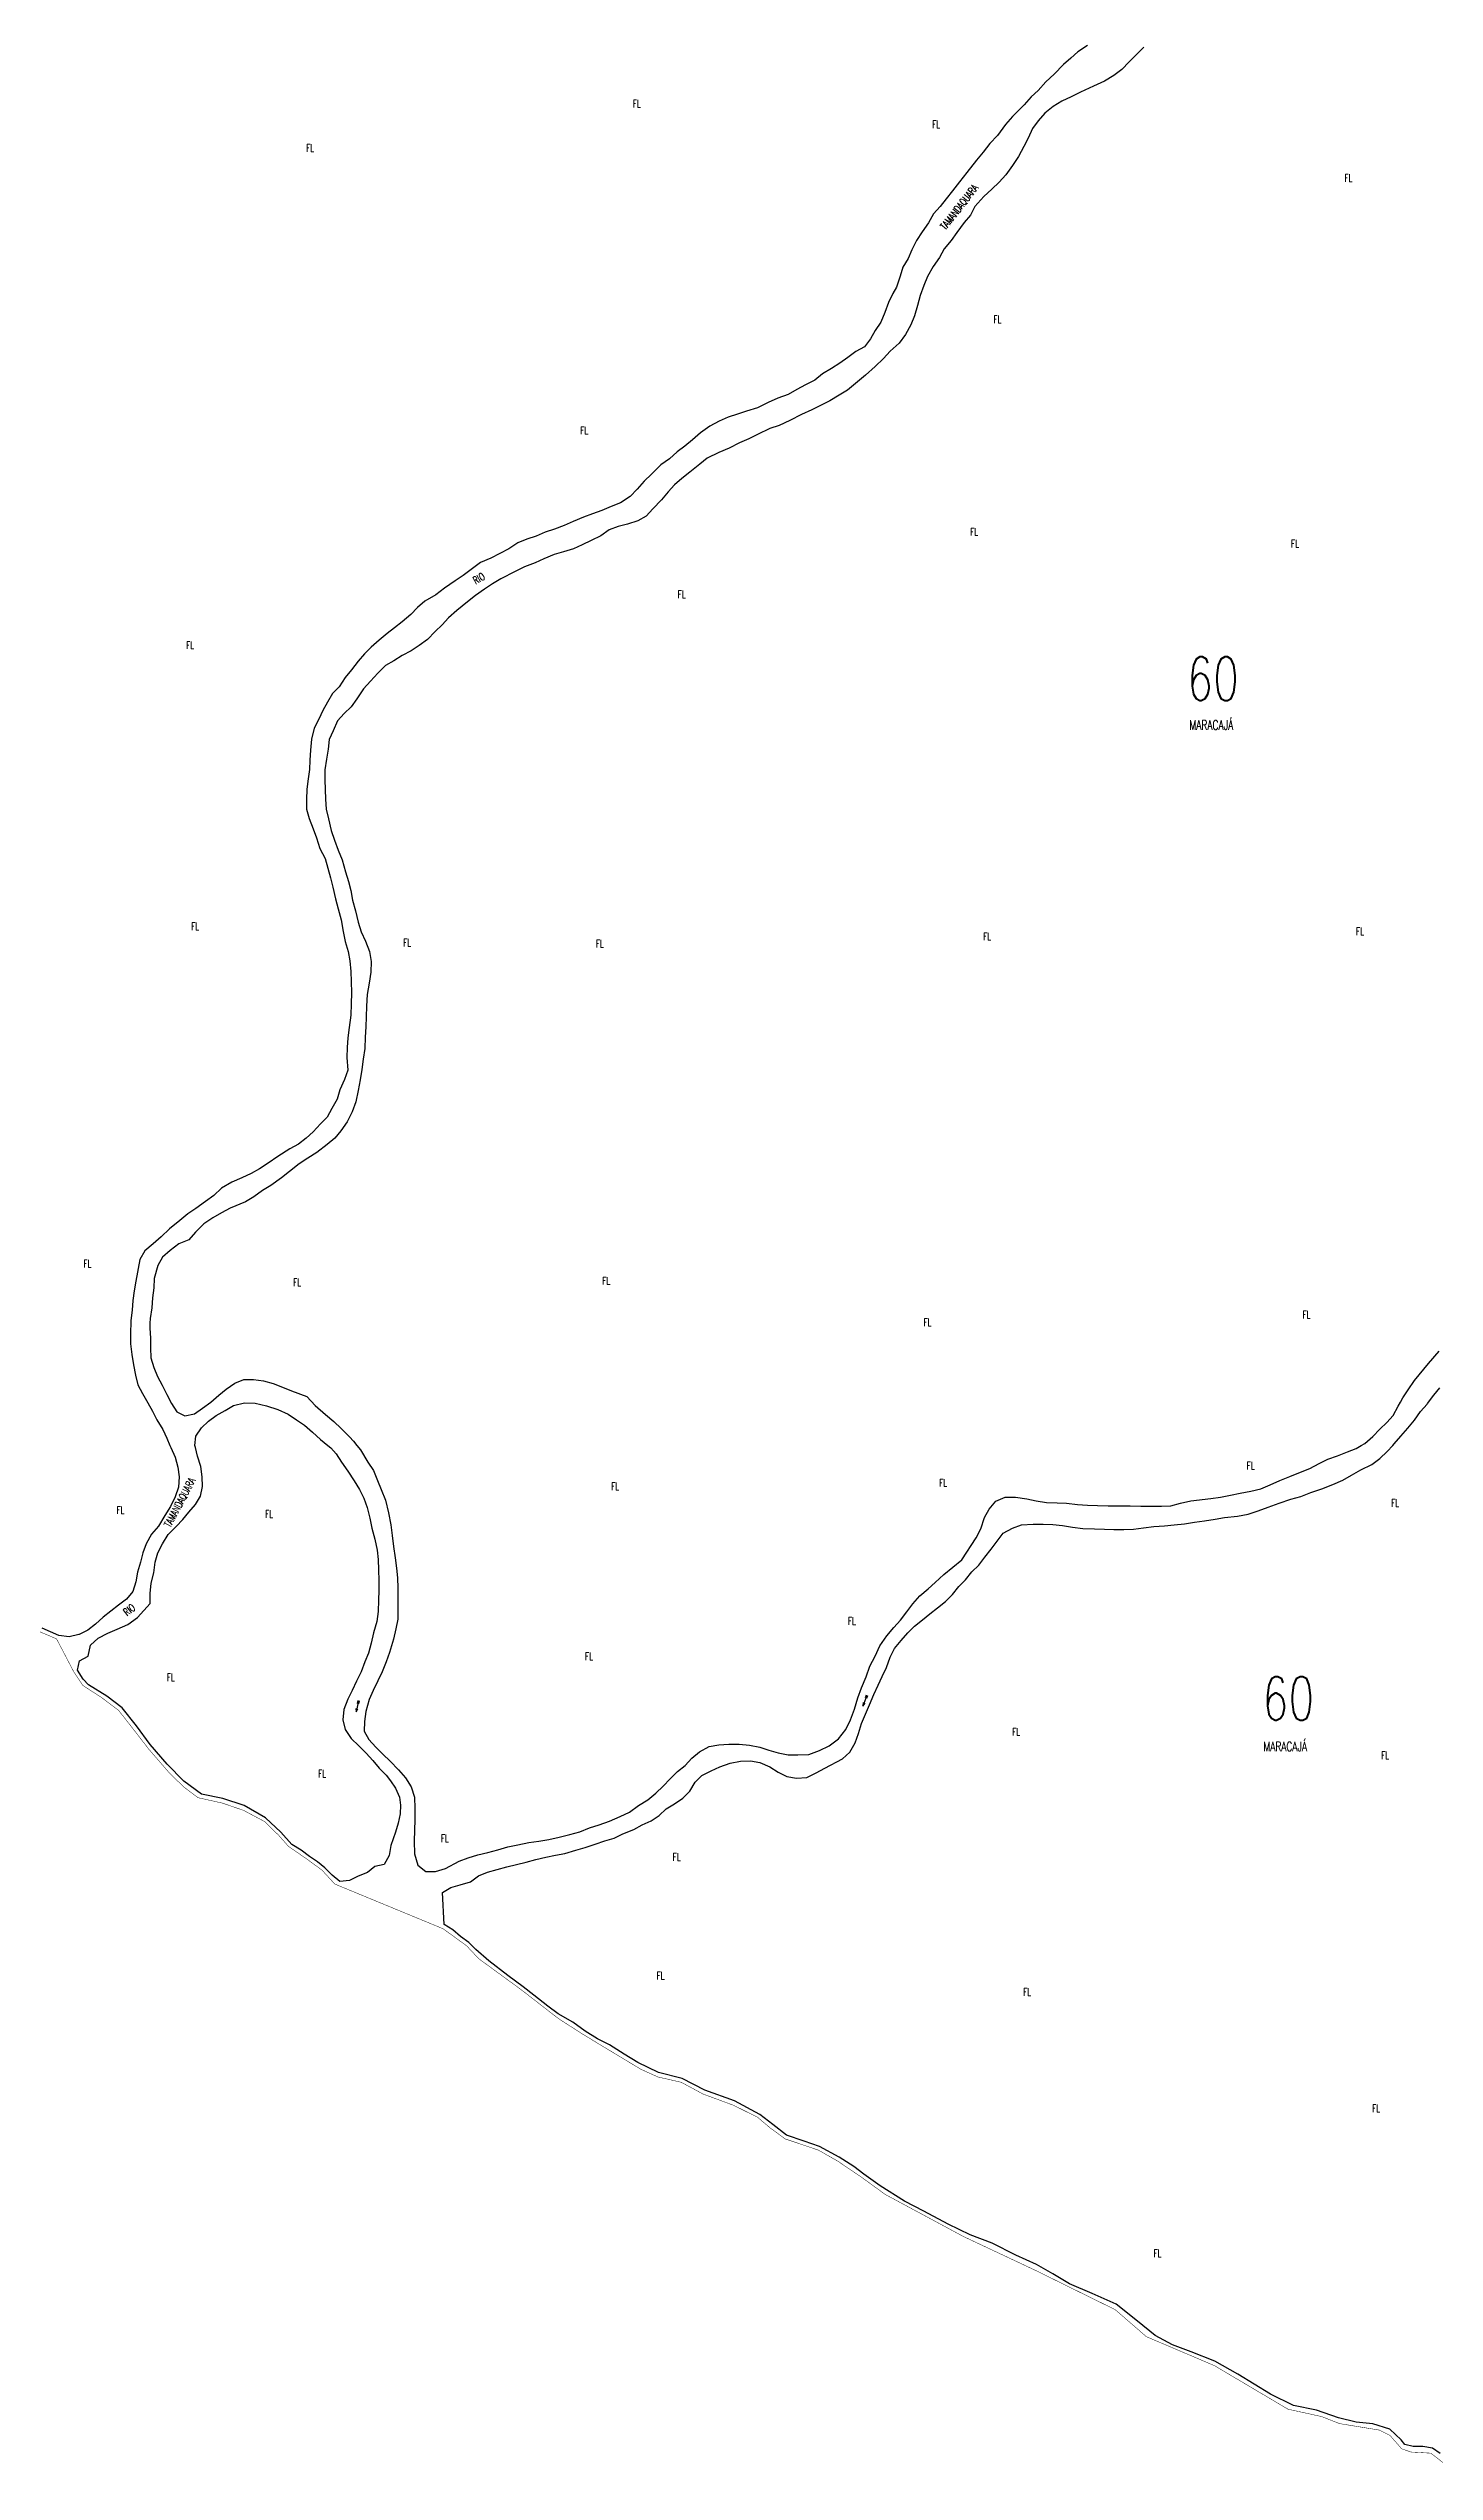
# Model space of a CAD drawing. Header units: millimetres. Extents: x 203684 to 206468, y 4869193 to 4871613.
# Drawn here: x 205005 to 205737, y 4869303 to 4870582 of the extents above; entities that cross this region are included whole.
import ezdxf

# ---------------------------------------------------------------- set-up
doc = ezdxf.new("R2010")
doc.units = ezdxf.units.MM
for name, color, linetype in [('HD-CURSO-PERENE', 170, 'Continuous'), ('HD-TXT-PERENE', 170, 'Continuous'), ('LM-LIM-SETOR-FISCAL', 250, 'Continuous'), ('LM-TXT-LSF', 7, 'Continuous'), ('VG-TXT-VEGETACAO', 90, 'Continuous')]:
    doc.layers.add(name, color=color, linetype=linetype)
doc.styles.add('ARIAL', font='simplex.shx')

# ---------------------------------------------------------------- blocks, each defined once
blk = doc.blocks.new('COD035', base_point=(204151.739768, 4871380.185491))
at = {"layer": 'HD-CURSO-PERENE'}
for p, q in [((204151.739768, 4871380.591222), (204153.239768, 4871380.591222)), ((204151.739768, 4871380.191222), (204157.739768, 4871380.191222)), ((204151.739768, 4871379.791222), (204153.239768, 4871379.791222))]:
    blk.add_line(p, q, dxfattribs=at)
blk.add_lwpolyline([(204155.939768, 4871379.591222), (204157.739768, 4871380.191222), (204155.939768, 4871380.791222)], dxfattribs=at)

msp = doc.modelspace()

# ---------------------------------------------------------------- linework, layer by layer
at = {"layer": 'HD-CURSO-PERENE'}
for points in [[(205553.4, 4870583.5, 2.2), (205548.3, 4870580.2, 2.2), (205544.5, 4870576.9, 2.2), (205540.7, 4870573.5, 2.2), (205535.8, 4870568.4, 2.2), (205531.4, 4870564.4, 2.2), (205527.3, 4870559.8, 2.2), (205523.7, 4870556.4, 2.2), (205520, 4870552.2, 2.2), (205513.8, 4870546, 2.2), (205510, 4870541.9, 2.2), (205505.8, 4870536.1, 2.2), (205501.8, 4870531.9, 2.2), (205498.3, 4870527.2, 2.2), (205494.8, 4870523.1, 2.2), (205489.7, 4870516.6, 2.2), (205485.8, 4870511.6, 2.2), (205482.1, 4870506.9, 2.2), (205478.8, 4870502.7, 2.2), (205475.5, 4870498.5, 2.2), (205472, 4870494.7, 2.2), (205469.4, 4870490, 2.2), (205466, 4870485.2, 2.2), (205463.1, 4870480.6, 2.2), (205460.6, 4870475.8, 2.2), (205458.6, 4870471.1, 2.2), (205455.8, 4870466.5, 2.2), (205454.4, 4870461.8, 2.2), (205452.5, 4870456, 2.2), (205450.6, 4870452.7, 2.2), (205448.3, 4870447.9, 2.2), (205446.4, 4870442.6, 2.2), (205444.2, 4870437.6, 2.2), (205441.3, 4870433.1, 2.2), (205438.8, 4870428.8, 2.2), (205435.7, 4870424.6, 2.2), (205431.1, 4870422, 2.2), (205426.9, 4870418.9, 2.2), (205422.6, 4870415.9, 2.2), (205418.2, 4870413.1, 2.2), (205413.4, 4870410.3, 2.2), (205409.4, 4870407, 2.2), (205404.5, 4870404.5, 2.2), (205399.9, 4870402.1, 2.2), (205395.3, 4870399.4, 2.2), (205389.9, 4870397.5, 2.2), (205384.8, 4870395.1, 2.2), (205379.2, 4870392.4, 2.2), (205373.4, 4870390.6, 2.2), (205368.5, 4870389, 2.2), (205363.7, 4870387.4, 2.2), (205358.9, 4870385.4, 2.2), (205353.9, 4870382.7, 2.2), (205349.1, 4870379.1, 2.2), (205344.9, 4870375.5, 2.2), (205340.7, 4870372.2, 2.2), (205336.7, 4870369.1, 2.2), (205332.7, 4870365.4, 2.2), (205328.2, 4870362.2, 2.2), (205323.1, 4870357.4, 2.2), (205319.3, 4870353.7, 2.2), (205315.7, 4870349.5, 2.2), (205312, 4870345.6, 2.2), (205306.9, 4870342.2, 2.2), (205301.9, 4870340.2, 2.2), (205297, 4870338.1, 2.2), (205292.1, 4870336.5, 2.2), (205287.3, 4870334.6, 2.2), (205281.8, 4870332.4, 2.2), (205277, 4870330.3, 2.2), (205271.9, 4870328.3, 2.2), (205267, 4870326.8, 2.2), (205262.3, 4870324.6, 2.2), (205257.4, 4870323, 2.2), (205252.6, 4870321.1, 2.2), (205247.8, 4870317.9, 2.2), (205243.1, 4870315.4, 2.2), (205238.3, 4870313.1, 2.2), (205233, 4870310.7, 2.2), (205228.7, 4870307.5, 2.2), (205223.8, 4870303.9, 2.2), (205219.5, 4870301, 2.2), (205213.9, 4870297.2, 2.2), (205209.3, 4870293.6, 2.2), (205203.5, 4870290.3, 2.2), (205199.6, 4870287, 2.2), (205196.2, 4870283.3, 2.2), (205191.5, 4870279.5, 2.2), (205187.6, 4870276.3, 2.2), (205183.7, 4870273.2, 2.2), (205179.5, 4870269.7, 2.2), (205175.2, 4870266, 2.2), (205171.6, 4870262.5, 2.2), (205168.3, 4870258.6, 2.2), (205164.9, 4870254.1, 2.2), (205161.4, 4870250, 2.2), (205158.3, 4870245.2, 2.2), (205154.8, 4870241.6, 2.2), (205152.2, 4870237.1, 2.2), (205149.7, 4870232.7, 2.2), (205147.5, 4870228.1, 2.2), (205145.1, 4870223.3, 2.2), (205143.7, 4870217.6, 2.2), (205143.1, 4870211.8, 2.2), (205142.8, 4870206.5, 2.2), (205142.6, 4870201.5, 2.2), (205141.9, 4870196.5, 2.2), (205141.3, 4870191.1, 2.2), (205141.1, 4870185.6, 2.2), (205141, 4870180.5, 2.2), (205142.5, 4870175.6, 2.2), (205144.6, 4870170.2, 2.2), (205146.3, 4870165.4, 2.2), (205148.1, 4870159.9, 2.2), (205151, 4870154.5, 2.2), (205152.4, 4870149.5, 2.2), (205153.7, 4870144.3, 2.2), (205154.9, 4870139.5, 2.2), (205156.4, 4870133.2, 2.2), (205157.8, 4870128, 2.2), (205159.3, 4870122.1, 2.2), (205160.5, 4870116.1, 2.2), (205161.4, 4870110.7, 2.2), (205163.1, 4870105.5, 2.2), (205163.9, 4870100.5, 2.2), (205164.4, 4870095, 2.2), (205164.6, 4870089.6, 2.2), (205164.8, 4870083.7, 2.2), (205164.7, 4870077.9, 2.2), (205164.4, 4870071.8, 2.2), (205163.5, 4870065.3, 2.2), (205162.9, 4870060, 2.2), (205162.6, 4870054.9, 2.2), (205162.4, 4870049.6, 2.2), (205162.9, 4870042.8, 2.2), (205161.2, 4870037.9, 2.2), (205158.7, 4870032.5, 2.2), (205157.3, 4870027.5, 2.2), (205154.5, 4870022.7, 2.2), (205152, 4870018.1, 2.2), (205148.4, 4870014.5, 2.2), (205144.6, 4870010.3, 2.2), (205140.9, 4870006.9, 2.2), (205136.9, 4870003.8, 2.2), (205132.3, 4870001.3, 2.2), (205126, 4869997.3, 2.2), (205120.8, 4869993.7, 2.2), (205116.3, 4869990.8, 2.2), (205111.9, 4869988.4, 2.2), (205106.9, 4869986.1, 2.2), (205101.7, 4869983.7, 2.2), (205096.1, 4869980.6, 2.2), (205092.1, 4869976.7, 2.2), (205087.7, 4869973.5, 2.2), (205082.7, 4869969.8, 2.2), (205078.4, 4869967, 2.2), (205074.2, 4869963.6, 2.2), (205068.7, 4869959.2, 2.2), (205064.3, 4869954.9, 2.2), (205060.1, 4869951.2, 2.2), (205055.8, 4869947.6, 2.2), (205053, 4869942.9, 2.2), (205051, 4869931.6, 2.2), (205050.1, 4869926.4, 2.2), (205049.3, 4869921.3, 2.2), (205049, 4869916.2, 2.2), (205048.4, 4869910.8, 2.2), (205048.4, 4869909.9, 2.2), (205048.2, 4869904.3, 2.2), (205048.2, 4869898.5, 2.2), (205048.9, 4869892.9, 2.2), (205049.8, 4869887.4, 2.2), (205050.7, 4869881.9, 2.2), (205052.1, 4869876.9, 2.2), (205054.4, 4869872.3, 2.2), (205057.3, 4869867.4, 2.2), (205059.8, 4869862.9, 2.2), (205062.1, 4869858.3, 2.2), (205065.3, 4869853.3, 2.2), (205067.3, 4869848.6, 2.2), (205068.9, 4869844.8, 2.2), (205069.4, 4869843.7, 2.2), (205071.7, 4869838.6, 2.2), (205073.2, 4869833.4, 2.2), (205073.8, 4869828.3, 2.2), (205073.4, 4869822.8, 2.2), (205071.8, 4869817.8, 2.2), (205069.3, 4869812.6, 2.2), (205066.2, 4869807.8, 2.2), (205063, 4869802.3, 2.2), (205059.3, 4869798.1, 2.2), (205056.4, 4869793, 2.2), (205054.6, 4869788.2, 2.2), (205053.5, 4869783.2, 2.2), (205051.9, 4869777.9, 2.2), (205050.9, 4869772.9, 2.2), (205049.4, 4869767.8, 2.2), (205046, 4869763.8, 2.2), (205041.9, 4869760.6, 2.2), (205037.7, 4869757.4, 2.2), (205033.8, 4869754.2, 2.2), (205029.7, 4869750.6, 2.2), (205025.6, 4869747.4, 2.2), (205021.1, 4869745.1, 2.2), (205020.8, 4869745, 2.2), (205015.7, 4869743.9, 2.2), (205010.4, 4869744.6, 2.2), (205001.6, 4869748.5, 2.2)], [(205583.1, 4870582.7, 2.2), (205579.1, 4870578.7, 2.2), (205575.4, 4870574.9, 2.2), (205571.4, 4870570.9, 2.2), (205567.2, 4870567.7, 2.2), (205562.3, 4870564.8, 2.2), (205556.6, 4870562.1, 2.2), (205549.7, 4870559, 2.2), (205544.7, 4870556.5, 2.2), (205539.8, 4870554.2, 2.2), (205535.2, 4870551.3, 2.2), (205530.9, 4870547.8, 2.2), (205527.3, 4870543.8, 2.2), (205524.4, 4870539.7, 2.2), (205522, 4870534.7, 2.2), (205519.7, 4870530.2, 2.2), (205517, 4870525, 2.2), (205513.8, 4870520.3, 2.2), (205510.3, 4870515.3, 2.2), (205506.7, 4870511.4, 2.2), (205502.9, 4870507.7, 2.2), (205498.7, 4870503.8, 2.2), (205493.9, 4870498.5, 2.2), (205491.5, 4870494.1, 2.2), (205488.3, 4870490.2, 2.2), (205484.4, 4870484.9, 2.2), (205481.3, 4870480.6, 2.2), (205477.6, 4870476.2, 2.2), (205475.3, 4870471.7, 2.2), (205471.8, 4870466.9, 2.2), (205468.8, 4870461.6, 2.2), (205466.9, 4870456.9, 2.2), (205465.1, 4870451.7, 2.2), (205463.6, 4870446.3, 2.2), (205462, 4870440.9, 2.2), (205460.1, 4870436.1, 2.2), (205457.2, 4870431.1, 2.2), (205454, 4870426.4, 2.2), (205449.1, 4870422.2, 2.2), (205445.7, 4870418.3, 2.2), (205441.3, 4870414.1, 2.2), (205436.1, 4870409.6, 2.2), (205432, 4870406.1, 2.2), (205426.6, 4870401.7, 2.2), (205422.3, 4870399.1, 2.2), (205417.3, 4870396, 2.2), (205412.8, 4870393.7, 2.2), (205407.8, 4870391.3, 2.2), (205402.3, 4870388.9, 2.2), (205396.2, 4870385.6, 2.2), (205390.6, 4870383.1, 2.2), (205385.6, 4870381.5, 2.2), (205379.1, 4870378.2, 2.2), (205374.6, 4870376, 2.2), (205369.6, 4870373.8, 2.2), (205364.1, 4870371.1, 2.2), (205358.8, 4870368.8, 2.2), (205352.6, 4870365.8, 2.2), (205348.7, 4870362.7, 2.2), (205343.5, 4870358.4, 2.2), (205339.2, 4870355.1, 2.2), (205335.4, 4870351.7, 2.2), (205331.9, 4870348.1, 2.2), (205328.4, 4870343.8, 2.2), (205323.9, 4870339, 2.2), (205320.3, 4870335.1, 2.2), (205315.9, 4870332.7, 2.2), (205310.5, 4870331, 2.2), (205305.6, 4870329.7, 2.2), (205300.9, 4870327.9, 2.2), (205296.4, 4870324.8, 2.2), (205291.3, 4870322.4, 2.2), (205286.6, 4870320.1, 2.2), (205282, 4870317.9, 2.2), (205276.7, 4870316.3, 2.2), (205271.8, 4870315, 2.2), (205266.4, 4870312.7, 2.2), (205261.8, 4870310.6, 2.2), (205256.2, 4870308.4, 2.2), (205251.2, 4870306, 2.2), (205243.7, 4870302.2, 2.2), (205239.3, 4870299.4, 2.2), (205235.1, 4870296.6, 2.2), (205230.2, 4870293.4, 2.2), (205226, 4870290, 2.2), (205220.4, 4870285.4, 2.2), (205216.1, 4870281.6, 2.2), (205212.6, 4870277.9, 2.2), (205209, 4870274.3, 2.2), (205205, 4870270.1, 2.2), (205200.5, 4870267, 2.2), (205196.3, 4870264.2, 2.2), (205191.6, 4870261.6, 2.2), (205187.2, 4870258.9, 2.2), (205182.7, 4870256.3, 2.2), (205178.7, 4870252.3, 2.2), (205174.8, 4870248.2, 2.2), (205171.1, 4870244.1, 2.2), (205167.6, 4870238.8, 2.2), (205164.7, 4870234.6, 2.2), (205160.9, 4870231.1, 2.2), (205157.5, 4870227.2, 2.2), (205155.2, 4870222, 2.2), (205153.1, 4870217.4, 2.2), (205152.5, 4870212.3, 2.2), (205151.7, 4870206.9, 2.2), (205150.8, 4870201.4, 2.2), (205150.7, 4870196.1, 2.2), (205150.9, 4870190.9, 2.2), (205151.1, 4870185.8, 2.2), (205151.4, 4870180.6, 2.2), (205152.6, 4870175.4, 2.2), (205154.1, 4870169.4, 2.2), (205155.8, 4870164.2, 2.2), (205157.8, 4870158.9, 2.2), (205159.8, 4870153.9, 2.2), (205161.7, 4870147.5, 2.2), (205163.2, 4870142.4, 2.2), (205164.4, 4870137.6, 2.2), (205165.4, 4870132.6, 2.2), (205167, 4870127, 2.2), (205168.3, 4870120.9, 2.2), (205169.9, 4870115.9, 2.2), (205172.2, 4870110.9, 2.2), (205174.4, 4870105.5, 2.2), (205175.2, 4870100.2, 2.2), (205175, 4870094.5, 2.2), (205174.2, 4870088.7, 2.2), (205173.1, 4870082.8, 2.2), (205172.7, 4870076.7, 2.2), (205172.5, 4870071, 2.2), (205172.3, 4870065.8, 2.2), (205172.1, 4870060.3, 2.2), (205171.8, 4870054.3, 2.2), (205171, 4870048.6, 2.2), (205170.2, 4870043.2, 2.2), (205169.4, 4870037.8, 2.2), (205168.4, 4870032.2, 2.2), (205167.1, 4870026.1, 2.2), (205165.2, 4870020.9, 2.2), (205162.5, 4870015.6, 2.2), (205159.2, 4870010.8, 2.2), (205156.1, 4870006.9, 2.2), (205151.9, 4870003.6, 2.2), (205146.6, 4869999.4, 2.2), (205141.8, 4869996.5, 2.2), (205137.2, 4869993.4, 2.2), (205132.1, 4869989.4, 2.2), (205127.8, 4869986.1, 2.2), (205122.2, 4869982, 2.2), (205117.9, 4869979.3, 2.2), (205113.3, 4869976.1, 2.2), (205108.9, 4869973.3, 2.2), (205100.8, 4869970, 2.2), (205096.1, 4869967.6, 2.2), (205091.6, 4869965, 2.2), (205086.9, 4869961.8, 2.2), (205082.4, 4869957.3, 2.2), (205078.9, 4869953.3, 2.2), (205073.7, 4869951.2, 2.2), (205069.1, 4869947.7, 2.2), (205065.1, 4869944.1, 2.2), (205062.6, 4869939.8, 2.2), (205060.6, 4869933, 2.2), (205060.4, 4869928, 2.2), (205059.8, 4869922.8, 2.2), (205059.4, 4869917.5, 2.2), (205058.5, 4869911.9, 2.2), (205058.4, 4869909.3, 2.2), (205058.4, 4869906.8, 2.2), (205058.7, 4869901.5, 2.2), (205058.7, 4869896.4, 2.2), (205058.9, 4869891, 2.2), (205060.4, 4869885.9, 2.2), (205062.4, 4869881.3, 2.2), (205064.9, 4869876.7, 2.2), (205067.4, 4869871.8, 2.2), (205069.8, 4869867, 2.2), (205072.6, 4869862.6, 2.2), (205076.9, 4869860.5, 2.2), (205082, 4869861.5, 2.2), (205086.2, 4869864.5, 2.2), (205090.5, 4869867.6, 2.2), (205094.7, 4869871.3, 2.2), (205098.7, 4869874.6, 2.2), (205103.2, 4869877.7, 2.2), (205108, 4869879.6, 2.2), (205113.1, 4869879.7, 2.2), (205118.3, 4869879, 2.2), (205123.5, 4869877.5, 2.2), (205128.4, 4869875.6, 2.2), (205133.1, 4869873.6, 2.2), (205141.2, 4869870.6, 2.2), (205145.6, 4869866, 2.2), (205151.1, 4869861.2, 2.2), (205155.5, 4869857.5, 2.2), (205159.4, 4869853.7, 2.2), (205163.8, 4869849.4, 2.2), (205165.9, 4869847.1, 2.2), (205167.7, 4869844.8, 2.2), (205169.6, 4869842.6, 2.2), (205173.4, 4869836, 2.2), (205176.4, 4869831.6, 2.2), (205178.6, 4869826.4, 2.2), (205180.5, 4869821.6, 2.2), (205182.8, 4869816, 2.2), (205184.4, 4869809.3, 2.2), (205185.5, 4869803, 2.2), (205186.2, 4869797.3, 2.2), (205186.9, 4869791.5, 2.2), (205187.8, 4869785.6, 2.2), (205188.6, 4869780.1, 2.2), (205189.1, 4869774.9, 2.2), (205189.3, 4869769.6, 2.2), (205189.3, 4869763.8, 2.2), (205189.2, 4869758.6, 2.2), (205189.2, 4869753.2, 2.2), (205188.2, 4869748.1, 2.2), (205186.9, 4869742.7, 2.2), (205184.8, 4869735.5, 2.2), (205183.1, 4869730.6, 2.2), (205181, 4869725.3, 2.2), (205178.8, 4869720.6, 2.2), (205176.3, 4869715.6, 2.2), (205174.1, 4869710.8, 2.2), (205172.3, 4869704.4, 2.2), (205171.6, 4869699.2, 2.2), (205171.5, 4869694.1, 2.2), (205173.9, 4869689.6, 2.2), (205177.7, 4869685.7, 2.2), (205181.3, 4869681.9, 2.2), (205185.2, 4869678.3, 2.2), (205189.7, 4869673.7, 2.2), (205193.3, 4869669.4, 2.2), (205196.4, 4869664.7, 2.2), (205198.1, 4869659.2, 2.2), (205198.3, 4869653.3, 2.2), (205198.3, 4869647.3, 2.2), (205198.1, 4869641.8, 2.2), (205197.9, 4869636.1, 2.2), (205198.1, 4869629.3, 2.2), (205199.8, 4869623.4, 2.2), (205204, 4869620.1, 2.2), (205209.1, 4869620, 2.2), (205214.4, 4869621.6, 2.2), (205221.6, 4869625.4, 2.2), (205226.4, 4869627.3, 2.2), (205231.5, 4869628.8, 2.2), (205236.7, 4869630, 2.2), (205242.1, 4869631.5, 2.2), (205247.3, 4869633.1, 2.2), (205252.6, 4869634.1, 2.2), (205258.4, 4869635.3, 2.2), (205263.7, 4869636, 2.2), (205269, 4869636.9, 2.2), (205274.5, 4869638.2, 2.2), (205280.1, 4869639.5, 2.2), (205285.4, 4869640.9, 2.2), (205290.5, 4869643, 2.2), (205295.6, 4869644.6, 2.2), (205301, 4869646.6, 2.2), (205306.7, 4869649.1, 2.2), (205311.5, 4869651.4, 2.2), (205316.4, 4869654.8, 2.2), (205321.3, 4869657.9, 2.2), (205325.4, 4869661.3, 2.2), (205329.3, 4869665.1, 2.2), (205333, 4869668.9, 2.2), (205336.9, 4869672.8, 2.2), (205340.9, 4869675.9, 2.2), (205344.5, 4869679.9, 2.2), (205348.6, 4869683.2, 2.2), (205353.6, 4869686, 2.2), (205358.8, 4869686.9, 2.2), (205364, 4869687.3, 2.2), (205369.4, 4869687.2, 2.2), (205374.9, 4869686.6, 2.2), (205380.4, 4869685.6, 2.2), (205385.2, 4869684.1, 2.2), (205390, 4869682.7, 2.2), (205395.3, 4869681.6, 2.2), (205400.5, 4869681.5, 2.2), (205406.3, 4869681.7, 2.2), (205411.8, 4869683.8, 2.2), (205417, 4869686.4, 2.2), (205421.9, 4869690.1, 2.2), (205425.7, 4869695, 2.2), (205428.3, 4869700.1, 2.2), (205430.4, 4869705.7, 2.2), (205432.1, 4869711.7, 2.2), (205434.1, 4869717, 2.2), (205436.5, 4869722.8, 2.2), (205438.5, 4869728.3, 2.2), (205441.2, 4869733.6, 2.2), (205443.8, 4869739.1, 2.2), (205447.4, 4869744.3, 2.2), (205451.1, 4869748.8, 2.2), (205454.6, 4869752.7, 2.2), (205457.9, 4869757.1, 2.2), (205461.1, 4869761.2, 2.2), (205464.9, 4869765.4, 2.2), (205469.2, 4869769.1, 2.2), (205472.9, 4869772.6, 2.2), (205477.5, 4869776.7, 2.2), (205487, 4869784.5, 2.2), (205494.5, 4869796.1, 2.2), (205497, 4869800.8, 2.2), (205498.9, 4869806.9, 2.2), (205501.4, 4869811.3, 2.2), (205505, 4869815.5, 2.2), (205509.9, 4869817.5, 2.2), (205515.4, 4869817.5, 2.2), (205521.3, 4869816.6, 2.2), (205526.2, 4869815.6, 2.2), (205531.7, 4869814.8, 2.2), (205537.3, 4869814.5, 2.2), (205542.3, 4869814.4, 2.2), (205548.1, 4869813.6, 2.2), (205553.3, 4869813.3, 2.2), (205558.7, 4869813.2, 2.2), (205564.2, 4869813, 2.2), (205570.3, 4869813, 2.2), (205575.9, 4869812.9, 2.2), (205581.5, 4869812.8, 2.2), (205586.7, 4869812.8, 2.2), (205592.4, 4869812.8, 2.2), (205597.4, 4869813, 2.2), (205602.4, 4869814.3, 2.2), (205607.9, 4869815.6, 2.2), (205618.5, 4869816.9, 2.2), (205623.6, 4869817.5, 2.2), (205628.9, 4869818.6, 2.2), (205633.9, 4869819.7, 2.2), (205639.6, 4869820.8, 2.2), (205644.9, 4869822, 2.2), (205649.7, 4869824, 2.2), (205654.9, 4869826.4, 2.2), (205660.1, 4869828.4, 2.2), (205665.8, 4869830.8, 2.2), (205670.7, 4869832.7, 2.2), (205675.6, 4869835.3, 2.2), (205680.3, 4869837.6, 2.2), (205685.4, 4869839.4, 2.2), (205690.6, 4869841.4, 2.2), (205695.2, 4869843.3, 2.2), (205697.8, 4869844.8, 2.2), (205699.7, 4869845.9, 2.2), (205704, 4869849.5, 2.2), (205707.7, 4869853.4, 2.2), (205711.3, 4869857, 2.2), (205714.8, 4869860.7, 2.2), (205717.4, 4869865.6, 2.2), (205718.5, 4869867.6, 2.2), (205719.9, 4869870, 2.2), (205722.6, 4869874.2, 2.2), (205725.9, 4869879.1, 2.2), (205733.3, 4869888, 2.2), (205739, 4869894.5, 2.2)], [(205739.6, 4869312.9, 2.2), (205735.4, 4869315.8, 2.2), (205730.4, 4869316.6, 2.2), (205725.2, 4869316.7, 2.2), (205720.8, 4869317.7, 2.2), (205718.9, 4869320.1, 2.2), (205712.9, 4869325.8, 2.2), (205704, 4869328.6, 2.2), (205695.2, 4869329.4, 2.2), (205685.9, 4869331.8, 2.2), (205674.2, 4869335.8, 2.2), (205662.1, 4869338.3, 2.2), (205650, 4869344.3, 2.2), (205632.7, 4869354.8, 2.2), (205620.6, 4869361.6, 2.2), (205608.1, 4869366.5, 2.2), (205598.2, 4869370.3, 2.2), (205589, 4869375.1, 2.2), (205579.7, 4869382.8, 2.2), (205568.4, 4869391.7, 2.2), (205555.9, 4869397.3, 2.2), (205543.8, 4869402.5, 2.2), (205535, 4869407.8, 2.2), (205526.5, 4869412.6, 2.2), (205515.6, 4869417.5, 2.2), (205503.1, 4869423.9, 2.2), (205491.4, 4869428.3, 2.2), (205479.8, 4869434, 2.2), (205466.9, 4869440.8, 2.2), (205456.8, 4869446.1, 2.2), (205443.9, 4869454.1, 2.2), (205435.2, 4869460.4, 2.2), (205430, 4869464.4, 2.2), (205422.3, 4869469.2, 2.2), (205411.8, 4869474.9, 2.2), (205403.8, 4869477.7, 2.2), (205394.5, 4869480.9, 2.2), (205387.3, 4869486.6, 2.2), (205380.4, 4869491.8, 2.2), (205367, 4869499, 2.2), (205351.4, 4869504.7, 2.2), (205339.3, 4869510.8, 2.2), (205326.8, 4869514, 2.2), (205315.9, 4869519.2, 2.2), (205308.7, 4869523.7, 2.2), (205301, 4869528.5, 2.2), (205294.6, 4869531.7, 2.2), (205288.1, 4869535.7, 2.2), (205281.7, 4869540.6, 2.2), (205274, 4869545, 2.2), (205268.4, 4869549, 2.2), (205261.1, 4869554.7, 2.2), (205255.5, 4869559.1, 2.2), (205247.4, 4869565.2, 2.2), (205237.3, 4869572.8, 2.2), (205230.4, 4869578.8, 2.2), (205226.8, 4869582.6, 2.2), (205222.4, 4869585.8, 2.2), (205218.3, 4869589.3, 2.2), (205213.8, 4869592.1, 2.2), (205212.9, 4869609, 2.2), (205217.2, 4869611.5, 2.2), (205222.2, 4869613, 2.2), (205227.7, 4869614.6, 2.2), (205231.9, 4869617.7, 2.2), (205236.6, 4869619.7, 2.2), (205241.7, 4869621.1, 2.2), (205246.8, 4869622.4, 2.2), (205251.9, 4869623.7, 2.2), (205257.1, 4869625, 2.2), (205262.1, 4869626.3, 2.2), (205267.4, 4869627.5, 2.2), (205272.5, 4869628.6, 2.2), (205277.5, 4869629.5, 2.2), (205283.2, 4869631.2, 2.2), (205288.2, 4869632.7, 2.2), (205293.4, 4869634.5, 2.2), (205298.5, 4869636.2, 2.2), (205303.5, 4869637.7, 2.2), (205308.1, 4869639.9, 2.2), (205313.9, 4869642.2, 2.2), (205318.3, 4869644.6, 2.2), (205323, 4869646.8, 2.2), (205327.3, 4869649.6, 2.2), (205331, 4869653.1, 2.2), (205335.4, 4869655.8, 2.2), (205339.8, 4869658.7, 2.2), (205343.5, 4869662.5, 2.2), (205346.3, 4869667.1, 2.2), (205349.8, 4869670.7, 2.2), (205354.6, 4869673.1, 2.2), (205359.2, 4869675.2, 2.2), (205364.8, 4869677.2, 2.2), (205370.1, 4869678.2, 2.2), (205375.4, 4869678.4, 2.2), (205380.4, 4869677.5, 2.2), (205385.6, 4869675.2, 2.2), (205390, 4869672.5, 2.2), (205394.7, 4869670.2, 2.2), (205399.7, 4869669.2, 2.2), (205405.2, 4869669.7, 2.2), (205410.1, 4869672, 2.2), (205414.7, 4869674.5, 2.2), (205424.1, 4869679.4, 2.2), (205427.8, 4869683, 2.2), (205430.7, 4869687.9, 2.2), (205432.5, 4869692.9, 2.2), (205434.1, 4869698.2, 2.2), (205436.2, 4869703, 2.2), (205438.2, 4869708, 2.2), (205440.6, 4869713.4, 2.2), (205442.8, 4869718.3, 2.2), (205445, 4869722.9, 2.2), (205447.2, 4869727.6, 2.2), (205449.1, 4869733.2, 2.2), (205451.5, 4869737.7, 2.2), (205455, 4869742, 2.2), (205458.5, 4869745.9, 2.2), (205462.1, 4869749.5, 2.2), (205466.3, 4869752.9, 2.2), (205470.2, 4869756, 2.2), (205474.2, 4869759.1, 2.2), (205478.4, 4869762.5, 2.2), (205482, 4869766.2, 2.2), (205485.5, 4869770.4, 2.2), (205489, 4869773.9, 2.2), (205492.3, 4869778.1, 2.2), (205496, 4869781.7, 2.2), (205499.2, 4869785.8, 2.2), (205502.5, 4869790.1, 2.2), (205505.6, 4869794.3, 2.2), (205508.9, 4869798.6, 2.2), (205513.7, 4869801.2, 2.2), (205518.5, 4869802.9, 2.2), (205524.6, 4869803.3, 2.2), (205530, 4869803.3, 2.2), (205535.1, 4869803.2, 2.2), (205540.2, 4869802.6, 2.2), (205545.4, 4869801.8, 2.2), (205550.9, 4869801.1, 2.2), (205557.1, 4869800.8, 2.2), (205562.3, 4869800.7, 2.2), (205567.3, 4869800.5, 2.2), (205572.5, 4869800.5, 2.2), (205577.7, 4869800.7, 2.2), (205582.9, 4869801.3, 2.2), (205588.4, 4869802, 2.2), (205594, 4869802.5, 2.2), (205599.1, 4869802.9, 2.2), (205604.5, 4869803.4, 2.2), (205609.9, 4869804.3, 2.2), (205615.2, 4869805, 2.2), (205620.7, 4869806, 2.2), (205625.7, 4869806.8, 2.2), (205632.6, 4869807.6, 2.2), (205638.1, 4869808.6, 2.2), (205643.4, 4869810.3, 2.2), (205648.7, 4869812.2, 2.2), (205654.5, 4869814.4, 2.2), (205660.7, 4869816.5, 2.2), (205666, 4869817.9, 2.2), (205671.2, 4869820, 2.2), (205677.1, 4869822, 2.2), (205682.9, 4869824.3, 2.2), (205688.2, 4869826.6, 2.2), (205692.8, 4869829.2, 2.2), (205697.7, 4869831.9, 2.2), (205703.5, 4869834.8, 2.2), (205707.7, 4869838, 2.2), (205711.6, 4869841.6, 2.2), (205714.6, 4869844.8, 2.2), (205715.3, 4869845.7, 2.2), (205718.7, 4869849.8, 2.2), (205722.4, 4869853.9, 2.2), (205725.9, 4869858.1, 2.2), (205729.1, 4869862.8, 2.2), (205732.7, 4869866.7, 2.2), (205732.9, 4869867, 2.2), (205736.1, 4869871.4, 2.2), (205739.4, 4869875.3, 2.2)]]:
    msp.add_polyline3d(points, dxfattribs=at)
msp.add_polyline3d([(205082.1, 4869844.8, 2.2), (205082.6, 4869849.7, 2.2), (205085.6, 4869854.2, 2.2), (205089.3, 4869857.6, 2.2), (205093.4, 4869860.6, 2.2), (205098.1, 4869863.3, 2.2), (205102.5, 4869866, 2.2), (205108.3, 4869867.3, 2.2), (205114, 4869867.1, 2.2), (205119.9, 4869865.7, 2.2), (205125.9, 4869863.8, 2.2), (205131.3, 4869861.3, 2.2), (205135.7, 4869858.4, 2.2), (205140, 4869855.6, 2.2), (205144.2, 4869851.9, 2.2), (205148.5, 4869848, 2.2), (205152.3, 4869844.8, 2.2), (205153.9, 4869843.5, 2.2), (205156.7, 4869840.5, 2.2), (205159.6, 4869836, 2.2), (205162.9, 4869831.2, 2.2), (205166.2, 4869826.2, 2.2), (205169.1, 4869821.6, 2.2), (205171.3, 4869817, 2.2), (205173.1, 4869812.1, 2.2), (205174.5, 4869806.4, 2.2), (205175.5, 4869801.2, 2.2), (205177.1, 4869795.4, 2.2), (205178.3, 4869789.6, 2.2), (205178.9, 4869784.6, 2.2), (205179.1, 4869779.2, 2.2), (205179.2, 4869773.5, 2.2), (205179.2, 4869768.3, 2.2), (205179.1, 4869763.2, 2.2), (205178.9, 4869757.3, 2.2), (205178.2, 4869751.9, 2.2), (205176.5, 4869745.9, 2.2), (205175.2, 4869740.5, 2.2), (205173.8, 4869735.3, 2.2), (205171.8, 4869730.7, 2.2), (205169.9, 4869725.4, 2.2), (205167.4, 4869720.5, 2.2), (205165.2, 4869715.5, 2.2), (205162.9, 4869711, 2.2), (205160.7, 4869705.5, 2.2), (205160.2, 4869700.1, 2.2), (205161.5, 4869694.9, 2.2), (205164.6, 4869690.2, 2.2), (205168.7, 4869686.3, 2.2), (205172.5, 4869682.4, 2.2), (205176.1, 4869678.6, 2.2), (205179.5, 4869674.6, 2.2), (205183.2, 4869670.8, 2.2), (205185.4, 4869667.8, 2.2), (205188, 4869664, 2.2), (205190.1, 4869659.2, 2.2), (205190.7, 4869655.1, 2.2), (205190.5, 4869650.5, 2.2), (205189.5, 4869645.6, 2.2), (205188, 4869640.8, 2.2), (205185.6, 4869633.7, 2.2), (205184.7, 4869628.4, 2.2), (205182.1, 4869623.8, 2.2), (205177.2, 4869622.6, 2.2), (205173.2, 4869619.5, 2.2), (205168.4, 4869617.5, 2.2), (205163.8, 4869615.3, 2.2), (205158.6, 4869614.7, 2.2), (205154.6, 4869618.1, 2.2), (205150.8, 4869622, 2.2), (205146.9, 4869625.2, 2.2), (205142.6, 4869628, 2.2), (205138.3, 4869631.2, 2.2), (205133.4, 4869634.2, 2.2), (205127.5, 4869640.7, 2.2), (205119.5, 4869648.4, 2.2), (205108.2, 4869654.8, 2.2), (205096.9, 4869658.5, 2.2), (205085.6, 4869660.9, 2.2), (205076.3, 4869667.7, 2.2), (205067.5, 4869676.6, 2.2), (205058.6, 4869687.1, 2.2), (205051.3, 4869696.8, 2.2), (205043.7, 4869706.4, 2.2), (205035.6, 4869712.5, 2.2), (205026, 4869718.5, 2.2), (205023.1, 4869721.5, 2.2), (205020.2, 4869726.2, 2.2), (205021.3, 4869731.1, 2.2), (205025.8, 4869733.6, 2.2), (205027, 4869739.4, 2.2), (205031, 4869743.1, 2.2), (205036.1, 4869745.7, 2.2), (205041.1, 4869747.9, 2.2), (205046.8, 4869750.3, 2.2), (205051.9, 4869754, 2.2), (205058.6, 4869761.5, 2.2), (205058.5, 4869766.8, 2.2), (205059.1, 4869772.1, 2.2), (205060.4, 4869777.7, 2.2), (205061.1, 4869783.3, 2.2), (205062.5, 4869788.2, 2.2), (205065, 4869793, 2.2), (205068.1, 4869797.9, 2.2), (205072.3, 4869802.1, 2.2), (205075.7, 4869805.8, 2.2), (205079, 4869809.7, 2.2), (205082.4, 4869813.6, 2.2), (205085.1, 4869818.1, 2.2), (205086.1, 4869823.2, 2.2), (205086, 4869828.3, 2.2), (205085.3, 4869833.8, 2.2), (205083.6, 4869839.2, 2.2), (205082.4, 4869843.7, 2.2)], close=True, dxfattribs=at)
at = {"layer": 'LM-LIM-SETOR-FISCAL', "const_width": 0.25}
msp.add_lwpolyline([(204996, 4869748.3), (205009.1, 4869742.8), (205018.1, 4869725.6), (205023, 4869718.2), (205032.6, 4869712), (205041.9, 4869705), (205049.2, 4869695.7), (205057.7, 4869684.7), (205068.6, 4869672.1), (205076.3, 4869664.6), (205083.7, 4869659), (205096.7, 4869656.1), (205107.8, 4869652.3), (205118.9, 4869646.4), (205126.5, 4869639), (205131.5, 4869633.3), (205141.1, 4869626.7), (205149.3, 4869620.7), (205156, 4869613.4), (205213.2, 4869589.8), (205225.6, 4869580.8), (205232, 4869574), (205254.2, 4869557.8), (205274.2, 4869542.3), (205287.5, 4869533.8), (205317.5, 4869515.7), (205326.6, 4869511.6), (205338.9, 4869508.8), (205350.4, 4869502.6), (205366.4, 4869496.7), (205379.1, 4869490.4), (205386, 4869484.6), (205393.8, 4869478.9), (205411.3, 4869473), (205421.5, 4869467.2), (205433.5, 4869459.1), (205446.6, 4869449.6), (205466.7, 4869438.8), (205487.9, 4869427.4), (205526.2, 4869409.4), (205568, 4869388.8), (205584.4, 4869374.6), (205620.5, 4869359.2), (205659.2, 4869336.3), (205677, 4869332.4), (205686.4, 4869328.7), (205707.3, 4869325.3), (205713, 4869322.5), (205719.2, 4869315.4), (205724.1, 4869313.7), (205734.6, 4869313.1), (205747, 4869303.5)], dxfattribs=at)

# ---------------------------------------------------------------- block references
at = {"layer": 'HD-TXT-PERENE'}
for p, rotation in [((205436.9, 4869712.9), 249), ((205168.5, 4869710.1), 258)]:
    msp.add_blockref('COD035', p, dxfattribs=dict(at, rotation=rotation))

# ---------------------------------------------------------------- texts
at = {"layer": 'HD-TXT-PERENE', "style": 'ARIAL', "width": 0.7}
for s, rotation, p in [('TAMANDAQUARA', 52, (205478.4, 4870485.8)), ('RIO', 30, (205230.4, 4870299.1)), ('TAMANDAQUARA', 62, (205069.2, 4869801.2)), ('RIO', 38, (205046.3, 4869754.6))]:
    msp.add_text(s, height=4, rotation=rotation, dxfattribs=at).set_placement(p)
at = {"layer": 'LM-TXT-LSF', "style": 'ARIAL', "width": 0.7}
for s, height, p in [('60', 23, (205605.8, 4870237.9)), ('MARACAJÁ', 5, (205607.2, 4870222.5)), ('60', 23, (205645.6, 4869699.8)), ('MARACAJÁ', 5, (205646.2, 4869683.5))]:
    msp.add_text(s, height=height, dxfattribs=at).set_placement(p)
at = {"layer": 'VG-TXT-VEGETACAO', "style": 'ARIAL', "width": 0.7}
for p in [(205313.3, 4870550.8, 9.3), (205471.4, 4870540, 9.3), (205140.9, 4870527.4, 9.3), (205689, 4870511.6, 3.2), (205503.7, 4870437.1, 2.2), (205285.6, 4870378.4, 2.2), (205491.4, 4870324.9, 2.2), (205660.8, 4870318.7, 2.2), (205337, 4870292, 2.2), (205077.5, 4870265.1, 2.2), (205080.2, 4870116.8, 2.2), (205192.1, 4870108.2, 2.2), (205293.8, 4870107.6, 2.2), (205498.3, 4870111.4, 2.2), (205695.1, 4870114.1, 2.2), (205023.3, 4869938.7, 2.2), (205134, 4869928.9, 2.2), (205297.2, 4869929.7, 2.2), (205466.8, 4869907.8, 2.2), (205666.9, 4869911.8, 2.2), (205637.4, 4869832.2, 2.2), (205301.9, 4869821.2, 2.2), (205475.1, 4869823.1, 2.2), (205713.7, 4869812.5, 2.2), (205040.8, 4869808.7, 2.2), (205119.2, 4869806.6, 2.2), (205426.9, 4869750.2, 2.2), (205288.1, 4869731.5, 2.2), (205067.3, 4869720.5, 2.2), (205513.6, 4869691.7, 2.2), (205708.4, 4869679.3, 2.2), (205147.2, 4869669.6, 2.2), (205212, 4869635.5, 2.2), (205334.4, 4869625.7, 2.2), (205325.9, 4869563, 2.2), (205519.4, 4869554.4, 2.2), (205703.6, 4869493.1, 2.2), (205588.2, 4869416.5, 2.2)]:
    msp.add_text('FL', height=4, dxfattribs=at).set_placement(p)

doc.saveas('drawing.dxf')
